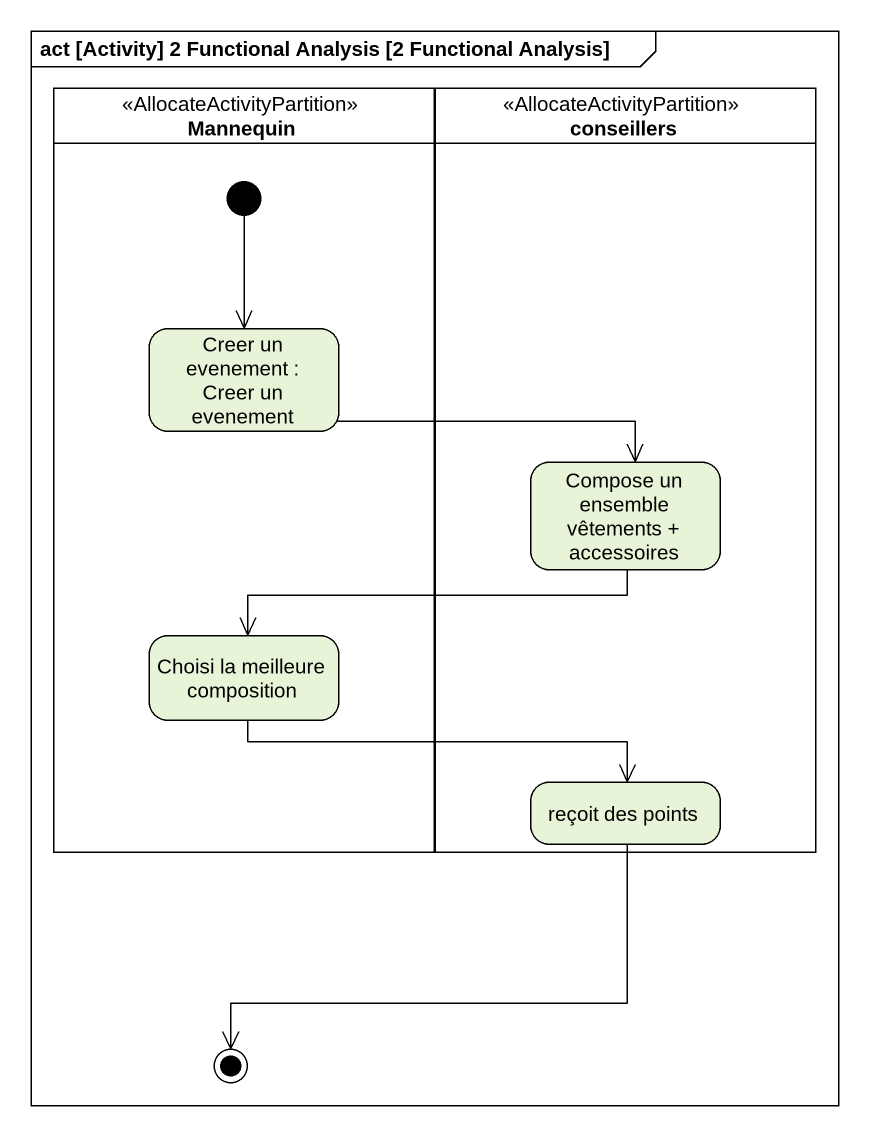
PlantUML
@startuml
mainframe act [Activity] 2 Functional Analysis [2 Functional Analysis]
hide empty description
state Mannequin <<AllocateActivityPartition>> {
  state "Creer un evenement : Creer un evenement" as Creer_un_evenement
  state "Choisi la meilleure composition" as Choisi_la_meilleure
  [*] --> Creer_un_evenement
}
state conseillers <<AllocateActivityPartition>> {
  state "Compose un ensemble vêtements + accessoires" as Compose_un_ensemble
  state "reçoit des points" as reçoit_des_points
}
state final1 <<end>>
Creer_un_evenement -right-> Compose_un_ensemble
Compose_un_ensemble -left-> Choisi_la_meilleure
Choisi_la_meilleure -right-> reçoit_des_points
reçoit_des_points --> final1
@enduml
